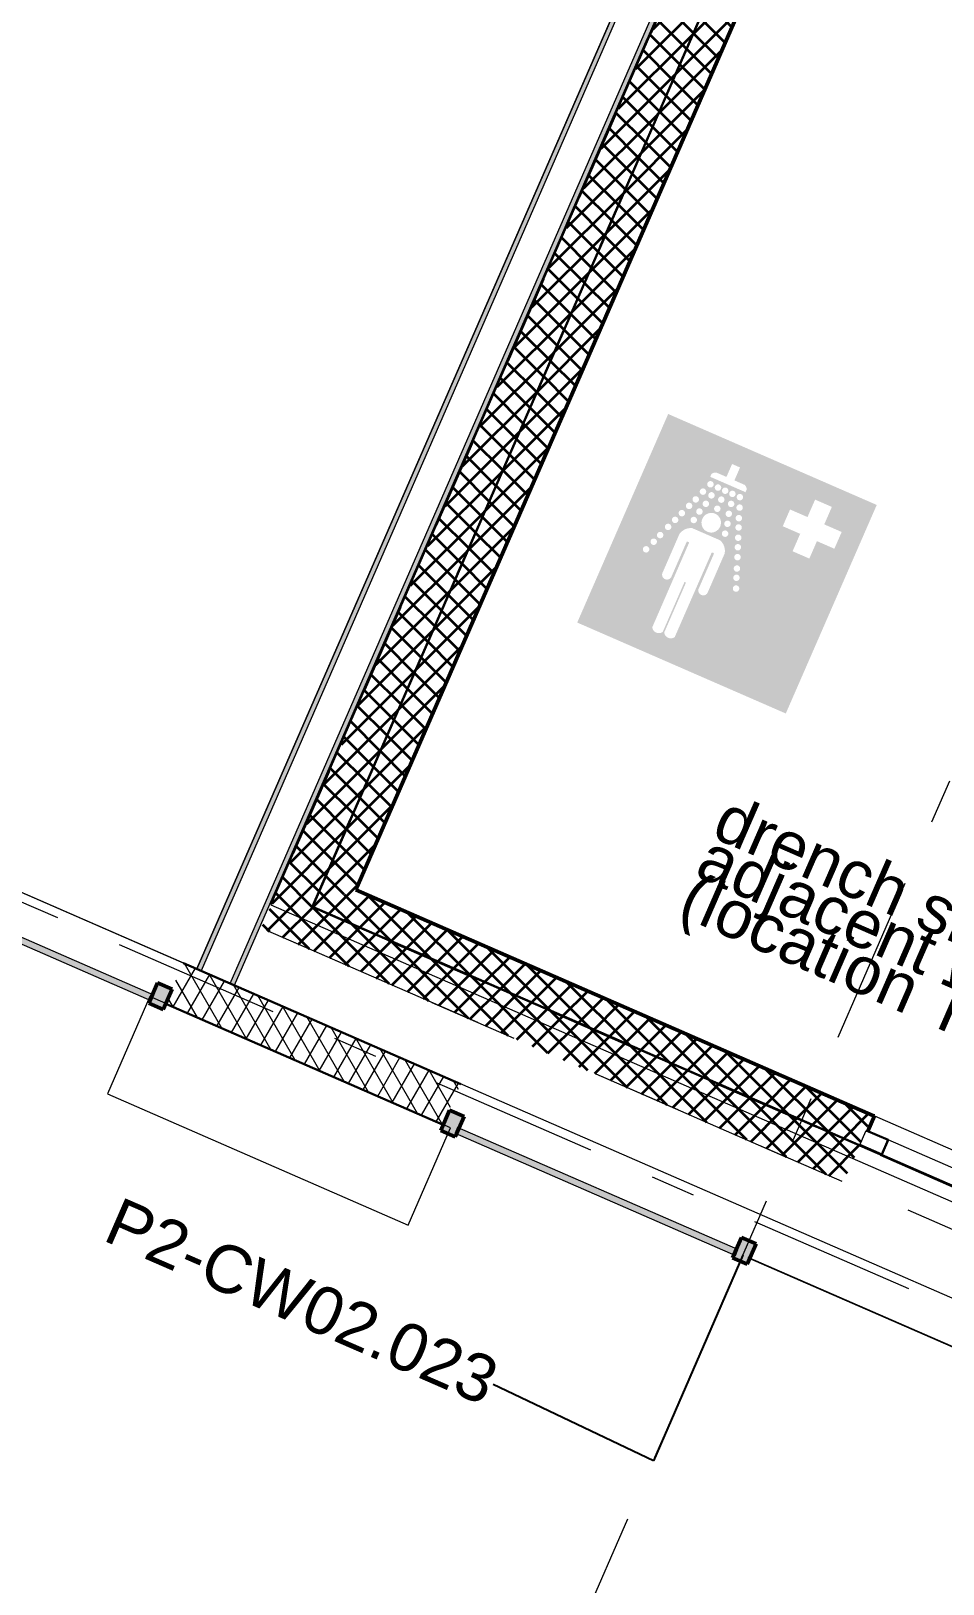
# Model space of a CAD drawing. Header units: millimetres. Extents: x -37281 to 954596, y -59787 to 956680.
# Drawn here: x 21491 to 24369, y -11221 to -6321 of the extents above; entities that cross this region are included whole.
import ezdxf
from ezdxf.enums import TextEntityAlignment as Align

# ---------------------------------------------------------------- set-up
doc = ezdxf.new("R2010")
doc.units = ezdxf.units.MM
doc.header["$MEASUREMENT"] = 0
for name, pattern in [('Dashed', [564.444447, 282.222223, -282.222223]), ('Double Dashed', [1093.611073, 529.166651, -211.666656, 141.111112, -211.666656]), ('Long Dashed', [1058.333302, 634.99999, -423.333311])]:
    doc.linetypes.add(name, pattern=pattern)
for name, color, linetype in [('A-05-M_Gross_Int_Plant', 7, 'Continuous'), ('A-15-MG_Structural_Grid', 7, 'Continuous'), ('A-20-M_Floor_Slab', 7, 'Continuous'), ('A-25-M_Curtain_Wall', 7, 'Continuous'), ('A-25-M_Wall_Ext', 7, 'Continuous'), ('A-25-M_Wall_Int', 7, 'Continuous'), ('A-35-M_FFE_Fixed', 7, 'Continuous'), ('New_A-25-M_Wall_Int', 7, 'Continuous'), ('New_A-35-M_FFE-Zone', 7, 'Continuous'), ('New_ArchiCAD Windows', 7, 'Continuous')]:
    doc.layers.add(name, color=color, linetype=linetype)
for name, color, linetype, lineweight, true_color in [('A-05-M_Gross_Int_Plant_Pen_No__74', 7, 'Continuous', 20, 0x606060), ('A-15-MG_Structural_Grid_Pen_No__163', 7, 'Continuous', 0, 0x750077), ('A-25-M_Curtain_Wall_Pen_No__144', 7, 'Continuous', 0, 0xc8c8c8), ('A-25-M_Curtain_Wall_Pen_No__165', 7, 'Continuous', 0, 0x006060), ('A-25-M_Curtain_Wall_Pen_No__27', 7, 'Continuous', 50, 0x2a2a2a), ('A-25-M_Curtain_Wall_Pen_No__43', 7, 'Continuous', 30, 0x444444), ('A-25-M_Curtain_Wall_Pen_No__46', 7, 'Continuous', 35, 0x444444), ('A-25-M_Wall_Ext_Pen_No__63', 7, 'Continuous', 20, 0x606060), ('A-25-M_Wall_Int_Pen_No__107', 7, 'Continuous', 15, 0xa6a6a6), ('New_A-25-M_Wall_Int_Pen_No__107', 7, 'Continuous', 15, 0xa6a6a6), ('New_A-25-M_Wall_Int_Pen_No__27', 7, 'Continuous', 50, 0x2a2a2a), ('New_A-35-M_FFE-Zone_Pen_No__74', 7, 'Continuous', 20, 0x606060), ('New_ArchiCAD Windows_Pen_No__107', 7, 'Continuous', 15, 0xa6a6a6), ('New_ArchiCAD Windows_Pen_No__23', 7, 'Continuous', 30, 0x2a2a2a)]:
    doc.layers.add(name, color=color, linetype=linetype, lineweight=lineweight, true_color=true_color)
for name, color, linetype, lineweight in [('A-20-M_Floor_Slab_Pen_No__89', 8, 'Continuous', 20), ('A-25-M_Curtain_Wall_Pen_No__1', 7, 'Continuous', 13), ('A-25-M_Curtain_Wall_Pen_No__85', 8, 'Continuous', 20), ('A-25-M_Wall_Int_Pen_No__1', 7, 'Continuous', 13), ('A-35-M_FFE_Fixed_Pen_No__101', 252, 'Continuous', 15), ('ArchiCAD Zone Stamps_Pen_No__9', 7, 'Continuous', 13), ('New_A-20-M_ Acoustic chambers _Pen_No__1', 7, 'Continuous', 13), ('New_A-25-M_Wall_Int_Pen_No__155', 5, 'Continuous', 35), ('New_A-25-M_Wall_Int_Pen_No__174', 1, 'Continuous', 25), ('New_A-25-M_Wall_Int_Pen_No__192', 7, 'Continuous', 13), ('New_A-95-H_Fill_Plan.Fill#1_Pen_No__1', 7, 'Continuous', 13), ('New_A-95-H_Fill_Plan.Fill#1_Pen_No__155', 5, 'Continuous', 35), ('New_A-95-P_Text_1_50_GA#1_Pen_No__1', 7, 'Continuous', 13), ('New_ArchiCAD Windows_Pen_No__3', 7, 'Continuous', 18), ('New_ArchiCAD Zone Stamps_Pen_No__9', 7, 'Continuous', 13)]:
    doc.layers.add(name, color=color, linetype=linetype, lineweight=lineweight)
doc.styles.add('GENERATED_STYLE_2', font='')
doc.styles.add('GENERATED_STYLE_3', font='')
doc.styles.add('GENERATED_STYLE_4', font='')
doc.styles.get('GENERATED_STYLE_2').set_extended_font_data('Arial', bold=True)
doc.styles.get('GENERATED_STYLE_3').set_extended_font_data('Arial')
doc.styles.get('GENERATED_STYLE_4').set_extended_font_data('Swis721 BT')
doc.dimstyles.new('GENERATED_STYLE__2', dxfattribs={"dimtxt": 0.18, "dimasz": 273.6, "dimexe": 0.18, "dimexo": 0.0625, "dimgap": 0.09, "dimtad": 0, "dimtih": 1, "dimtoh": 1, "dimdec": 4, "dimzin": 0, "dimdsep": 46, "dimcen": 0.09, "dimadec": 0, "dimazin": 0, "dimtfac": 1, "dimtdec": 4, "dimtmove": 0, "dimatfit": 3, "dimldrblk": 'ARROWHEAD_5', "dimfxl": 1, "dimtolj": 1, "dimtzin": 0, "dimarcsym": 0})
pattern_1 = [(45, (0, 0), (-35.35534, 35.35534), []), (135, (0, 0), (35.35534, 35.35534), [])]

# ---------------------------------------------------------------- blocks, each defined once
blk = doc.blocks.new('Electrical Labs Heavy Current_High Voltage_INB 2204_23_3', base_point=(29669.6, -7990.4))
at = {"layer": 'New_A-35-M_FFE-Zone_Pen_No__74', "linetype": 'Continuous'}
for p, q in [((25651.3, -1273.2), (22248.3, -9077.5)), ((22248.3, -9077.5), (33808.5, -14118.3))]:
    blk.add_line(p, q, dxfattribs=at)
at = {"layer": 'New_ArchiCAD Zone Stamps_Pen_No__9'}
for tag, height, style, p in [('ROOM_NAME', 250, 'GENERATED_STYLE_2', (26909.5, -5590.4)), ('zoneNameLine2', 250, 'GENERATED_STYLE_2', (26721.1, -6022.5)), ('ROOM_NUMBER', 200, 'GENERATED_STYLE_3', (26532.6, -6443.2)), ('measuredAreaCode', 200, 'GENERATED_STYLE_3', (26375.6, -6803.4)), ('ROOM_HOLES_PRM', 200, 'GENERATED_STYLE_3', (26683, -6937.4)), ('DUMMY_649', 200, 'GENERATED_STYLE_3', (27312.2, -7211.7)), ('DUMMY_650', 133.3, 'GENERATED_STYLE_3', (27591.5, -7318.3))]:
    blk.add_attdef(tag, text='', height=height, rotation=336.4404, dxfattribs=dict(at, style=style)).set_placement(p, align=Align.TOP_LEFT)
blk = doc.blocks.new('Male WC_INB 2254_26_3', base_point=(18857.2, -6272.5))
at = {"layer": 'A-05-M_Gross_Int_Plant_Pen_No__74', "linetype": 'Continuous'}
for p, q in [((22014.4, -9279.7), (23707.6, -5396.7)), ((16267.6, -6773.5), (22014.4, -9279.7))]:
    blk.add_line(p, q, dxfattribs=at)
at = {"layer": 'ArchiCAD Zone Stamps_Pen_No__9'}
for tag, height, style, p in [('ROOM_NAME', 250, 'GENERATED_STYLE_2', (18609.1, -4967.9)), ('zoneNameLine2', 250, 'GENERATED_STYLE_2', (18420.6, -5400)), ('ROOM_NUMBER', 200, 'GENERATED_STYLE_3', (18232.2, -5820.7)), ('measuredAreaCode', 200, 'GENERATED_STYLE_3', (18075.2, -6180.8)), ('DUMMY_649', 200, 'GENERATED_STYLE_3', (18382.6, -6314.8)), ('DUMMY_650', 200, 'GENERATED_STYLE_3', (18871.9, -6528.2)), ('DUMMY_651', 133.3, 'GENERATED_STYLE_3', (19151.2, -6634.8))]:
    blk.add_attdef(tag, text='', height=height, rotation=336.4404, dxfattribs=dict(at, style=style)).set_placement(p, align=Align.TOP_LEFT)
blk = doc.blocks.new('Slab_3_3', base_point=(4098.2, -1742.5))
at = {"layer": 'A-20-M_Floor_Slab_Pen_No__89', "linetype": 'Continuous', "flags": 128}
blk.add_lwpolyline([(4098.2, -1742.5), (7679.1, 6433.3), (7408.6, 6181.5), (7863.9, 6610.1), (7781, 6699.2), (15385.5, 13775.7), (15455.9, 13700.1), (17774.7, 15857.9), (18446.1, 15136.4), (19353.7, 17217.8), (53673.3, 2252.6), (46447.7, -14317.9), (43562.2, -13059.7), (41504.6, -17778.4), (12656.3, -5199.1), (14458.9, -1065.4), (11927.1, 38.6), (10023.8, -4326.4)], close=True, dxfattribs=at)
blk = doc.blocks.new('Slab_6_3', base_point=(25606.7, -1679.2))
at = {"layer": 'A-20-M_Floor_Slab_Pen_No__89', "linetype": 'Continuous', "flags": 128}
blk.add_lwpolyline([(25606.7, -1679.2), (31104.3, -4076.5), (35685.2, -6074), (36941, -6621.6), (33713.1, -14024.3), (22378.8, -9082)], close=True, dxfattribs=at)
blk = doc.blocks.new('Slab_7_3', base_point=(25608.3, -1683.2))
at = {"layer": 'A-20-M_Floor_Slab_Pen_No__89', "linetype": 'Continuous', "flags": 128}
blk.add_lwpolyline([(25608.3, -1683.2), (31103.1, -4079.2), (35684, -6076.7), (36939.8, -6624.3), (33711.9, -14027.1), (22380.3, -9086)], close=True, dxfattribs=at)
blk = doc.blocks.new('Curtain Wall_4_3')
at = {"layer": 'A-25-M_Curtain_Wall', "linetype": 'Continuous', "lineweight": 0, "true_color": 0x000000}
h = blk.add_hatch(dxfattribs=at)
h.set_pattern_fill('Batt_Insulation_0003', color=178, style=0, pattern_type=2)
h.set_pattern_definition([(60, (0, 0), (-43.30127, 25), []), (120, (0, 0), (43.30127, 25), [])])
h.paths.add_polyline_path([(21916.3, -9389.9), (22791.7, -9771.6), (22847.6, -9643.3), (21972.2, -9261.5)])
at = {"layer": 'A-25-M_Curtain_Wall_Pen_No__144', "linetype": 'Continuous'}
for points in [[(21908.5, -9407.8), (21936.5, -9343.6), (21890.6, -9323.6), (21862.6, -9387.8)], [(22829.7, -9809.5), (22857.7, -9745.3), (22811.9, -9725.3), (22783.9, -9789.5)], [(23750.9, -10211.2), (23778.9, -10147), (23733.1, -10127), (23705.1, -10191.2)]]:
    blk.add_hatch(color=256, dxfattribs=at).paths.add_polyline_path(points)
at = {"layer": 'A-25-M_Curtain_Wall_Pen_No__165', "linetype": 'Continuous', "lineweight": 0, "true_color": 0x001818}
for points in [[(21879.2, -9362.3), (20994.7, -8976.6), (20986.7, -8994.9), (21871.2, -9380.6)], [(23721.7, -10165.7), (22837.1, -9780), (22829.1, -9798.3), (23713.7, -10184)], [(23754.1, -10191.3), (24638.7, -10577), (24639.1, -10576.1), (23754.5, -10190.4)]]:
    blk.add_hatch(color=168, dxfattribs=at).paths.add_polyline_path(points)
at = {"layer": 'A-25-M_Curtain_Wall_Pen_No__1', "linetype": 'Continuous'}
for p, q in [((20986.7, -8994.9), (21871.2, -9380.6)), ((21879.2, -9362.3), (20994.7, -8976.6)), ((21871.2, -9380.6), (21879.2, -9362.3)), ((22837.1, -9780), (22829.1, -9798.3)), ((22829.1, -9798.3), (23713.7, -10184)), ((23721.7, -10165.7), (22837.1, -9780)), ((23713.7, -10184), (23721.7, -10165.7)), ((23754.5, -10190.4), (23754.1, -10191.3)), ((23754.1, -10191.3), (24638.7, -10577)), ((24639.1, -10576.1), (23754.5, -10190.4))]:
    blk.add_line(p, q, dxfattribs=at)
at = {"layer": 'A-25-M_Curtain_Wall_Pen_No__27', "linetype": 'Continuous'}
for p, q in [((21890.6, -9323.6), (21862.6, -9387.8)), ((21936.5, -9343.6), (21890.6, -9323.6)), ((21908.5, -9407.8), (21936.5, -9343.6)), ((21862.6, -9387.8), (21908.5, -9407.8)), ((22811.9, -9725.3), (22783.9, -9789.5)), ((22857.7, -9745.3), (22811.9, -9725.3)), ((22829.7, -9809.5), (22857.7, -9745.3)), ((22783.9, -9789.5), (22829.7, -9809.5)), ((23733.1, -10127), (23705.1, -10191.2)), ((23778.9, -10147), (23733.1, -10127)), ((23705.1, -10191.2), (23750.9, -10211.2)), ((23750.9, -10211.2), (23778.9, -10147))]:
    blk.add_line(p, q, dxfattribs=at)
at = {"layer": 'A-25-M_Curtain_Wall_Pen_No__43', "linetype": 'Continuous'}
for p, q in [((21972.2, -9261.5), (22847.6, -9643.3)), ((22791.7, -9771.6), (21916.3, -9389.9))]:
    blk.add_line(p, q, dxfattribs=at)
blk = doc.blocks.new('Wall_32_3', base_point=(22014.4, -9279.7))
at = {"layer": 'A-25-M_Wall_Int_Pen_No__107', "linetype": 'Continuous'}
for points in [[(22133.5, -9331.6), (25700, -1152.6), (25680.2, -1160.4), (22119.8, -9325.6)], [(25528.9, -1219.8), (22014.4, -9279.7), (22028.1, -9285.7), (25548.6, -1212.1)]]:
    blk.add_hatch(color=256, dxfattribs=at).paths.add_polyline_path(points)
at = {"layer": 'A-25-M_Wall_Int_Pen_No__1', "linetype": 'Continuous'}
for p, q in [((22119.8, -9325.6), (25680.2, -1160.4)), ((25548.6, -1212.1), (22028.1, -9285.7))]:
    blk.add_line(p, q, dxfattribs=at)
at = {"layer": 'A-25-M_Wall_Int_Pen_No__1', "linetype": 'Continuous', "flags": 128}
for points in [[(22133.5, -9331.6), (25648, -1271.8)], [(23707.6, -5396.7), (22014.4, -9279.7)], [(22014.4, -9279.7), (22133.5, -9331.6)]]:
    blk.add_lwpolyline(points, dxfattribs=at)
blk = doc.blocks.new('Window 19[6]_3')
at = {"layer": 'New_ArchiCAD Windows_Pen_No__107', "linetype": 'Continuous'}
for p, q in [((24106.7, -9835.5), (24126.7, -9789.7)), ((24656.7, -10075.3), (24676.7, -10029.5))]:
    blk.add_line(p, q, dxfattribs=at)
at = {"layer": 'New_ArchiCAD Windows_Pen_No__23', "linetype": 'Continuous'}
for p, q in [((24195.5, -9819.7), (24126.7, -9789.7)), ((24106.7, -9835.5), (24175.5, -9865.5)), ((24175.5, -9865.5), (24195.5, -9819.7)), ((24608, -9999.5), (24588, -10045.4)), ((24676.7, -10029.5), (24608, -9999.5)), ((24588, -10045.4), (24656.7, -10075.3))]:
    blk.add_line(p, q, dxfattribs=at)
at = {"layer": 'New_ArchiCAD Windows_Pen_No__3', "linetype": 'Continuous'}
for p, q in [((24152.1, -9744), (24692.9, -9979.8)), ((24105.5, -9838.3), (24655.5, -10078.1)), ((24608, -9999.5), (24195.5, -9819.7)), ((24175.5, -9865.5), (24588, -10045.4))]:
    blk.add_line(p, q, dxfattribs=at)
blk = doc.blocks.new('Wall_121_3', base_point=(22515.8, -9030.5))
at = {"layer": 'New_A-25-M_Wall_Int_Pen_No__155', "linetype": 'Continuous'}
h = blk.add_hatch(dxfattribs=at)
h.set_pattern_fill('Grid_5x5_Diagonal_0003', color=256, style=0, pattern_type=2)
h.set_pattern_definition(pattern_1)
h.paths.add_polyline_path([(22377.6, -9084.8), (24105.5, -9838.3), (24106.7, -9835.5), (24126.7, -9789.7), (24135.5, -9769.5), (24140.3, -9758.5), (24145.5, -9746.6), (24147.5, -9742), (22515.8, -9030.5), (22509.2, -9033.1), (22492.1, -9039.8), (22476.3, -9046), (22381.5, -9083.2)])
h = blk.add_hatch(dxfattribs=at)
h.set_pattern_fill('Grid_5x5_Diagonal_0003', color=256, style=0, pattern_type=2)
h.set_pattern_definition(pattern_1)
h.paths.add_polyline_path([(24147.5, -9742), (24145.5, -9746.6), (24126.7, -9789.7), (24131.3, -9791.7), (24152.1, -9744)])
at = {"layer": 'New_A-25-M_Wall_Int_Pen_No__107', "linetype": 'Continuous'}
for p, q in [((24106.7, -9835.5), (24126.7, -9789.7)), ((24105.5, -9838.3), (24106.7, -9835.5))]:
    blk.add_line(p, q, dxfattribs=at)
at = {"layer": 'New_A-25-M_Wall_Int_Pen_No__192', "linetype": 'Continuous', "flags": 128}
blk.add_lwpolyline([(22377.6, -9084.8), (24105.5, -9838.3)], dxfattribs=at)
at = {"layer": 'New_A-25-M_Wall_Int_Pen_No__27', "linetype": 'Continuous'}
for p in [(24131.3, -9791.7), (24147.5, -9742)]:
    blk.add_line(p, (24152.1, -9744), dxfattribs=at)
at = {"layer": 'New_A-25-M_Wall_Int_Pen_No__27', "linetype": 'Continuous', "flags": 128}
blk.add_lwpolyline([(24147.5, -9742), (22515.8, -9030.5)], dxfattribs=at)
at = {"layer": 'New_ArchiCAD Windows', "color": 251, "linetype": 'Continuous', "lineweight": 20, "true_color": 0x606060}
blk.add_blockref('Window 19[6]_3', (0, 0), dxfattribs=at)
blk = doc.blocks.new('Wall_122_3', base_point=(22515.8, -9030.5))
at = {"layer": 'New_A-25-M_Wall_Int_Pen_No__155', "linetype": 'Continuous'}
h = blk.add_hatch(dxfattribs=at)
h.set_pattern_fill('Grid_5x5_Diagonal_0003', color=256, style=0, pattern_type=2)
h.set_pattern_definition(pattern_1)
h.paths.add_polyline_path([(22377.6, -9084.8), (22381.5, -9083.2), (22476.3, -9046), (22492.1, -9039.8), (22509.2, -9033.1), (22515.8, -9030.5), (25661, -1817.5), (25658.4, -1810.9), (25651.7, -1793.8), (25645.5, -1778), (25608.3, -1683.2), (25606.7, -1679.2)])
at = {"layer": 'New_A-25-M_Wall_Int_Pen_No__192', "linetype": 'Continuous', "flags": 128}
blk.add_lwpolyline([(25606.7, -1679.2), (22377.6, -9084.8)], dxfattribs=at)
at = {"layer": 'New_A-25-M_Wall_Int_Pen_No__27', "linetype": 'Continuous', "flags": 128}
blk.add_lwpolyline([(22515.8, -9030.5), (25661, -1817.5)], dxfattribs=at)
blk = doc.blocks.new('Shutter Rectangular 19_2')
at = {"layer": 'A-25-M_Wall_Ext_Pen_No__63', "linetype": 'Continuous'}
for p, q in [((1035, 335), (0, 335)), ((0, 335), (0, 0)), ((1035, 0), (1035, 335)), ((0, 0), (1035, 0))]:
    blk.add_line(p, q, dxfattribs=at)
blk = doc.blocks.new('Standard grid marker')
at = {"layer": 'A-15-MG_Structural_Grid_Pen_No__163', "linetype": 'Double Dashed'}
blk.add_line((1000, 0), (29726, 0), dxfattribs=at)
at = {"layer": 'A-15-MG_Structural_Grid_Pen_No__163', "style": 'GENERATED_STYLE_4'}
for tag, p in [('AC_MarkerText_1_0', (-500, 41.2)), ('AC_MarkerText_1_1', (31226, 41.2))]:
    blk.add_attdef(tag, text='', height=350, rotation=90, dxfattribs=at).set_placement(p, align=Align.MIDDLE_CENTER)
blk = doc.blocks.new('Standard grid marker_3')
at = {"layer": 'A-15-MG_Structural_Grid_Pen_No__163', "linetype": 'Double Dashed'}
blk.add_line((1000, 0), (74254.8, 0), dxfattribs=at)
at = {"layer": 'A-15-MG_Structural_Grid_Pen_No__163', "style": 'GENERATED_STYLE_4'}
for tag, p in [('AC_MarkerText_1_0', (-500, 43.4)), ('AC_MarkerText_1_1', (75754.8, 43.4))]:
    blk.add_attdef(tag, text='', height=350, rotation=360, dxfattribs=at).set_placement(p, align=Align.MIDDLE_CENTER)
blk = doc.blocks.new('Sign Emergency Shower')
at = {"layer": 'A-35-M_FFE_Fixed_Pen_No__101', "linetype": 'Continuous'}
h = blk.add_hatch(color=256, dxfattribs=at)
h.paths.add_polyline_path([(0, 717.9), (-717.9, 717.9), (-717.9, 0), (0, 0)])
h.paths.add_polyline_path([(-106.9, 288.5), (-108.6, 288.7), (-110.3, 289.1), (-111.9, 289.9), (-113.4, 290.9), (-114.6, 292.1), (-115.7, 293.6), (-116.4, 295.2), (-116.9, 296.9), (-117, 298.7), (-116.9, 300.4), (-116.4, 302.1), (-115.7, 303.7), (-114.6, 305.2), (-113.4, 306.4), (-111.9, 307.5), (-110.3, 308.2), (-108.6, 308.7), (-106.9, 308.8), (-105.1, 308.7), (-103.4, 308.2), (-101.8, 307.5), (-100.3, 306.4), (-99.1, 305.2), (-98.1, 303.7), (-97.3, 302.1), (-96.9, 300.4), (-96.7, 298.7), (-96.9, 296.9), (-97.3, 295.2), (-98.1, 293.6), (-99.1, 292.1), (-100.3, 290.9), (-101.8, 289.9), (-103.4, 289.1), (-105.1, 288.7)], flags=0)
h.paths.add_polyline_path([(-119.2, 320.1), (-121, 320.2), (-122.7, 320.7), (-124.3, 321.4), (-125.8, 322.5), (-127, 323.7), (-128, 325.2), (-128.8, 326.8), (-129.2, 328.5), (-129.4, 330.2), (-129.2, 332), (-128.8, 333.7), (-128, 335.3), (-127, 336.7), (-125.8, 338), (-124.3, 339), (-122.7, 339.8), (-121, 340.2), (-119.2, 340.4), (-117.5, 340.2), (-115.8, 339.8), (-114.2, 339), (-112.7, 338), (-111.5, 336.7), (-110.5, 335.3), (-109.7, 333.7), (-109.3, 332), (-109.1, 330.2), (-109.3, 328.5), (-109.7, 326.8), (-110.5, 325.2), (-111.5, 323.7), (-112.7, 322.5), (-114.2, 321.4), (-115.8, 320.7), (-117.5, 320.2)], flags=0)
h.paths.add_polyline_path([(-129.5, 347.5), (-131.3, 347.7), (-133, 348.1), (-134.6, 348.9), (-136, 349.9), (-137.3, 351.1), (-138.3, 352.6), (-139, 354.2), (-139.5, 355.9), (-139.6, 357.7), (-139.5, 359.4), (-139, 361.1), (-138.3, 362.7), (-137.3, 364.2), (-136, 365.4), (-134.6, 366.5), (-133, 367.2), (-131.3, 367.7), (-129.5, 367.8), (-127.7, 367.7), (-126, 367.2), (-124.4, 366.5), (-123, 365.4), (-121.7, 364.2), (-120.7, 362.7), (-120, 361.1), (-119.5, 359.4), (-119.4, 357.7), (-119.5, 355.9), (-120, 354.2), (-120.7, 352.6), (-121.7, 351.1), (-123, 349.9), (-124.4, 348.9), (-126, 348.1), (-127.7, 347.7)], flags=0)
h.paths.add_polyline_path([(-142.2, 381.1), (-143.9, 381.2), (-145.7, 381.7), (-147.3, 382.4), (-148.7, 383.4), (-150, 384.7), (-151, 386.1), (-151.7, 387.7), (-152.2, 389.4), (-152.3, 391.2), (-152.2, 393), (-151.7, 394.7), (-151, 396.3), (-150, 397.7), (-148.7, 399), (-147.3, 400), (-145.7, 400.7), (-143.9, 401.2), (-142.2, 401.4), (-140.4, 401.2), (-138.7, 400.7), (-137.1, 400), (-135.7, 399), (-134.4, 397.7), (-133.4, 396.3), (-132.7, 394.7), (-132.2, 393), (-132, 391.2), (-132.2, 389.4), (-132.7, 387.7), (-133.4, 386.1), (-134.4, 384.7), (-135.7, 383.4), (-137.1, 382.4), (-138.7, 381.7), (-140.4, 381.2)], flags=0)
h.paths.add_polyline_path([(-153.7, 410.2), (-155.4, 410.3), (-157.1, 410.8), (-158.7, 411.5), (-160.2, 412.6), (-161.4, 413.8), (-162.5, 415.3), (-163.2, 416.9), (-163.7, 418.6), (-163.8, 420.3), (-163.7, 422.1), (-163.2, 423.8), (-162.5, 425.4), (-161.4, 426.8), (-160.2, 428.1), (-158.7, 429.1), (-157.1, 429.9), (-155.4, 430.3), (-153.7, 430.5), (-151.9, 430.3), (-150.2, 429.9), (-148.6, 429.1), (-147.2, 428.1), (-145.9, 426.8), (-144.9, 425.4), (-144.1, 423.8), (-143.7, 422.1), (-143.5, 420.3), (-143.7, 418.6), (-144.1, 416.9), (-144.9, 415.3), (-145.9, 413.8), (-147.2, 412.6), (-148.6, 411.5), (-150.2, 410.8), (-151.9, 410.3)], flags=0)
h.paths.add_polyline_path([(-164.7, 438.2), (-166.5, 438.4), (-168.2, 438.8), (-169.8, 439.6), (-171.2, 440.6), (-172.5, 441.9), (-173.5, 443.3), (-174.2, 444.9), (-174.7, 446.6), (-174.8, 448.4), (-174.7, 450.1), (-174.2, 451.8), (-173.5, 453.5), (-172.5, 454.9), (-171.2, 456.2), (-169.8, 457.2), (-168.2, 457.9), (-166.5, 458.4), (-164.7, 458.5), (-162.9, 458.4), (-161.2, 457.9), (-159.6, 457.2), (-158.2, 456.2), (-156.9, 454.9), (-155.9, 453.5), (-155.2, 451.8), (-154.7, 450.1), (-154.5, 448.4), (-154.7, 446.6), (-155.2, 444.9), (-155.9, 443.3), (-156.9, 441.9), (-158.2, 440.6), (-159.6, 439.6), (-161.2, 438.8), (-162.9, 438.4)], flags=0)
h.paths.add_polyline_path([(-176.4, 468.4), (-178.1, 468.5), (-179.8, 469), (-181.4, 469.7), (-182.9, 470.7), (-184.1, 472), (-185.2, 473.4), (-185.9, 475), (-186.4, 476.7), (-186.5, 478.5), (-186.4, 480.3), (-185.9, 482), (-185.2, 483.6), (-184.1, 485), (-182.9, 486.3), (-181.4, 487.3), (-179.8, 488), (-178.1, 488.5), (-176.4, 488.6), (-174.6, 488.5), (-172.9, 488), (-171.3, 487.3), (-169.9, 486.3), (-168.6, 485), (-167.6, 483.6), (-166.8, 482), (-166.4, 480.3), (-166.2, 478.5), (-166.4, 476.7), (-166.8, 475), (-167.6, 473.4), (-168.6, 472), (-169.9, 470.7), (-171.3, 469.7), (-172.9, 469), (-174.6, 468.5)], flags=0)
h.paths.add_polyline_path([(-187.4, 495.6), (-189.2, 495.7), (-190.9, 496.2), (-192.5, 496.9), (-193.9, 497.9), (-195.2, 499.2), (-196.2, 500.6), (-197, 502.2), (-197.4, 503.9), (-197.6, 505.7), (-197.4, 507.5), (-197, 509.2), (-196.2, 510.8), (-195.2, 512.2), (-193.9, 513.5), (-192.5, 514.5), (-190.9, 515.2), (-189.2, 515.7), (-187.4, 515.8), (-185.7, 515.7), (-184, 515.2), (-182.4, 514.5), (-180.9, 513.5), (-179.7, 512.2), (-178.6, 510.8), (-177.9, 509.2), (-177.4, 507.5), (-177.3, 505.7), (-177.4, 503.9), (-177.9, 502.2), (-178.6, 500.6), (-179.7, 499.2), (-180.9, 497.9), (-182.4, 496.9), (-184, 496.2), (-185.7, 495.7)], flags=0)
h.paths.add_polyline_path([(-214.6, 249.3), (-214.7, 371.3), (-215.3, 371.9), (-216, 372.5), (-216.8, 372.9), (-217.7, 373.2), (-218.5, 373.4), (-219.5, 373.3), (-220.3, 373.2), (-221.2, 372.9), (-222, 372.4), (-222.7, 371.8), (-223, 81), (-225, 78), (-227.6, 75.4), (-230.6, 73.3), (-233.9, 71.8), (-237.4, 70.9), (-241, 70.5), (-244.7, 70.9), (-248.2, 71.8), (-251.5, 73.3), (-254.5, 75.4), (-257, 78), (-259.1, 81), (-259.1, 252.7), (-261.6, 252.7), (-264.1, 252.7), (-264.1, 81), (-266.2, 78), (-268.8, 75.4), (-271.8, 73.3), (-275.1, 71.8), (-278.6, 70.9), (-282.2, 70.5), (-285.8, 70.9), (-289.4, 71.8), (-292.7, 73.3), (-295.6, 75.4), (-298.2, 78), (-300.3, 81), (-300.6, 371.8), (-301.3, 372.4), (-302.1, 372.9), (-302.9, 373.2), (-303.8, 373.3), (-304.7, 373.4), (-305.6, 373.2), (-306.5, 372.9), (-307.3, 372.5), (-308, 371.9), (-308.6, 371.3), (-308.6, 249.3), (-309.3, 246.7), (-310.5, 244.2), (-312, 241.9), (-314, 240), (-316.2, 238.4), (-318.7, 237.3), (-321.3, 236.6), (-324, 236.3), (-326.7, 236.6), (-329.4, 237.3), (-331.8, 238.4), (-334.1, 240), (-336, 241.9), (-337.6, 244.2), (-338.7, 246.7), (-339.4, 249.3), (-339.3, 385.7), (-337, 393), (-333.5, 399.8), (-328.8, 405.9), (-323.2, 411.1), (-316.7, 415.2), (-309.6, 418.1), (-261.6, 418.1), (-213.6, 418.1), (-206.5, 415.2), (-200.1, 411.1), (-194.4, 405.9), (-189.8, 399.8), (-186.2, 393), (-183.9, 385.7), (-183.9, 249.3), (-184.6, 246.7), (-185.7, 244.2), (-187.3, 241.9), (-189.2, 240), (-191.4, 238.4), (-193.9, 237.3), (-196.5, 236.6), (-199.2, 236.3), (-202, 236.6), (-204.6, 237.3), (-207.1, 238.4), (-209.3, 240), (-211.2, 241.9), (-212.8, 244.2), (-213.9, 246.7)], flags=0)
h.paths.add_polyline_path([(-198.6, 527.1), (-200.4, 527.2), (-202.1, 527.7), (-203.7, 528.4), (-205.1, 529.5), (-206.4, 530.7), (-207.4, 532.2), (-208.1, 533.8), (-208.6, 535.5), (-208.7, 537.2), (-208.6, 539), (-208.1, 540.7), (-207.4, 542.3), (-206.4, 543.7), (-205.1, 545), (-203.7, 546), (-202.1, 546.8), (-200.4, 547.2), (-198.6, 547.4), (-196.8, 547.2), (-195.1, 546.8), (-193.5, 546), (-192.1, 545), (-190.8, 543.7), (-189.8, 542.3), (-189.1, 540.7), (-188.6, 539), (-188.5, 537.2), (-188.6, 535.5), (-189.1, 533.8), (-189.8, 532.2), (-190.8, 530.7), (-192.1, 529.5), (-193.5, 528.4), (-195.1, 527.7), (-196.8, 527.2)], flags=0)
h.paths.add_polyline_path([(-207.6, 433.4), (-209.4, 433.6), (-211.1, 434.1), (-212.7, 434.8), (-214.2, 435.8), (-215.4, 437.1), (-216.4, 438.5), (-217.2, 440.1), (-217.6, 441.8), (-217.8, 443.6), (-217.6, 445.4), (-217.2, 447.1), (-216.4, 448.7), (-215.4, 450.1), (-214.2, 451.4), (-212.7, 452.4), (-211.1, 453.1), (-209.4, 453.6), (-207.6, 453.7), (-205.9, 453.6), (-204.2, 453.1), (-202.6, 452.4), (-201.1, 451.4), (-199.9, 450.1), (-198.9, 448.7), (-198.1, 447.1), (-197.7, 445.4), (-197.5, 443.6), (-197.7, 441.8), (-198.1, 440.1), (-198.9, 438.5), (-199.9, 437.1), (-201.1, 435.8), (-202.6, 434.8), (-204.2, 434.1), (-205.9, 433.6)], flags=0)
h.paths.add_polyline_path([(-211, 557.8), (-212.7, 557.9), (-214.4, 558.4), (-216, 559.1), (-217.5, 560.2), (-218.7, 561.4), (-219.7, 562.9), (-220.5, 564.5), (-221, 566.2), (-221.1, 567.9), (-221, 569.7), (-220.5, 571.4), (-219.7, 573), (-218.7, 574.4), (-217.5, 575.7), (-216, 576.7), (-214.4, 577.5), (-212.7, 577.9), (-211, 578.1), (-209.2, 577.9), (-207.5, 577.5), (-205.9, 576.7), (-204.4, 575.7), (-203.2, 574.4), (-202.2, 573), (-201.4, 571.4), (-201, 569.7), (-200.8, 567.9), (-201, 566.2), (-201.4, 564.5), (-202.2, 562.9), (-203.2, 561.4), (-204.4, 560.2), (-205.9, 559.1), (-207.5, 558.4), (-209.2, 557.9)], flags=0)
h.paths.add_polyline_path([(-322.3, 589.3), (-322.3, 599.2), (-320.1, 602.6), (-317.3, 605.5), (-313.9, 607.8), (-310.2, 609.4), (-275.3, 609.4), (-275.3, 653.9), (-261.6, 653.9), (-247.9, 653.9), (-247.9, 609.4), (-213, 609.4), (-209.3, 607.8), (-206, 605.5), (-203.2, 602.6), (-200.9, 599.2), (-200.9, 589.3)], flags=0)
h.paths.add_polyline_path([(-213.4, 465), (-215.1, 465.1), (-216.8, 465.6), (-218.4, 466.3), (-219.9, 467.4), (-221.1, 468.6), (-222.1, 470.1), (-222.9, 471.7), (-223.4, 473.4), (-223.5, 475.1), (-223.4, 476.9), (-222.9, 478.6), (-222.1, 480.2), (-221.1, 481.6), (-219.9, 482.9), (-218.4, 483.9), (-216.8, 484.7), (-215.1, 485.1), (-213.4, 485.3), (-211.6, 485.1), (-209.9, 484.7), (-208.3, 483.9), (-206.8, 482.9), (-205.6, 481.6), (-204.6, 480.2), (-203.8, 478.6), (-203.4, 476.9), (-203.2, 475.1), (-203.4, 473.4), (-203.8, 471.7), (-204.6, 470.1), (-205.6, 468.6), (-206.8, 467.4), (-208.3, 466.3), (-209.9, 465.6), (-211.6, 465.1)], flags=0)
h.paths.add_polyline_path([(-222.1, 495.6), (-223.9, 495.7), (-225.6, 496.2), (-227.2, 496.9), (-228.7, 497.9), (-229.9, 499.2), (-230.9, 500.6), (-231.7, 502.2), (-232.1, 503.9), (-232.3, 505.7), (-232.1, 507.5), (-231.7, 509.2), (-230.9, 510.8), (-229.9, 512.2), (-228.7, 513.5), (-227.2, 514.5), (-225.6, 515.2), (-223.9, 515.7), (-222.1, 515.8), (-220.4, 515.7), (-218.7, 515.2), (-217.1, 514.5), (-215.6, 513.5), (-214.4, 512.2), (-213.3, 510.8), (-212.6, 509.2), (-212.1, 507.5), (-212, 505.7), (-212.1, 503.9), (-212.6, 502.2), (-213.3, 500.6), (-214.4, 499.2), (-215.6, 497.9), (-217.1, 496.9), (-218.7, 496.2), (-220.4, 495.7)], flags=0)
h.paths.add_polyline_path([(-227.8, 527.1), (-229.6, 527.2), (-231.3, 527.7), (-232.9, 528.4), (-234.4, 529.5), (-235.6, 530.7), (-236.6, 532.2), (-237.4, 533.8), (-237.8, 535.5), (-238, 537.2), (-237.8, 539), (-237.4, 540.7), (-236.6, 542.3), (-235.6, 543.7), (-234.4, 545), (-232.9, 546), (-231.3, 546.8), (-229.6, 547.2), (-227.8, 547.4), (-226.1, 547.2), (-224.4, 546.8), (-222.8, 546), (-221.3, 545), (-220.1, 543.7), (-219.1, 542.3), (-218.3, 540.7), (-217.9, 539), (-217.7, 537.2), (-217.9, 535.5), (-218.3, 533.8), (-219.1, 532.2), (-220.1, 530.7), (-221.3, 529.5), (-222.8, 528.4), (-224.4, 527.7), (-226.1, 527.2)], flags=0)
h.paths.add_polyline_path([(-236.9, 557.8), (-238.7, 557.9), (-240.4, 558.4), (-242, 559.1), (-243.4, 560.2), (-244.7, 561.4), (-245.7, 562.9), (-246.4, 564.5), (-246.9, 566.2), (-247, 567.9), (-246.9, 569.7), (-246.4, 571.4), (-245.7, 573), (-244.7, 574.4), (-243.4, 575.7), (-242, 576.7), (-240.4, 577.5), (-238.7, 577.9), (-236.9, 578.1), (-235.1, 577.9), (-233.4, 577.5), (-231.8, 576.7), (-230.4, 575.7), (-229.1, 574.4), (-228.1, 573), (-227.4, 571.4), (-226.9, 569.7), (-226.8, 567.9), (-226.9, 566.2), (-227.4, 564.5), (-228.1, 562.9), (-229.1, 561.4), (-230.4, 560.2), (-231.8, 559.1), (-233.4, 558.4), (-235.1, 557.9)], flags=0)
h.paths.add_polyline_path([(-231, 457.5), (-231.4, 452.1), (-232.8, 447), (-235, 442.1), (-238.1, 437.7), (-241.9, 433.9), (-246.3, 430.8), (-251.1, 428.5), (-256.3, 427.1), (-261.6, 426.7), (-267, 427.1), (-272.1, 428.5), (-277, 430.8), (-281.4, 433.9), (-285.2, 437.7), (-288.2, 442.1), (-290.5, 447), (-291.8, 452.1), (-292.3, 457.5), (-291.9, 462.9), (-290.6, 468.1), (-288.4, 473.1), (-285.3, 477.5), (-281.5, 481.4), (-277.1, 484.5), (-272.2, 486.9), (-267, 488.3), (-261.6, 488.8), (-256.2, 488.3), (-251, 486.9), (-246.1, 484.5), (-241.7, 481.4), (-237.9, 477.5), (-234.9, 473.1), (-232.7, 468.1), (-231.3, 462.9)], flags=0)
h.paths.add_polyline_path([(-261.6, 495.6), (-263.4, 495.7), (-265.1, 496.2), (-266.7, 496.9), (-268.1, 497.9), (-269.4, 499.2), (-270.4, 500.6), (-271.2, 502.2), (-271.6, 503.9), (-271.8, 505.7), (-271.6, 507.5), (-271.2, 509.2), (-270.4, 510.8), (-269.4, 512.2), (-268.1, 513.5), (-266.7, 514.5), (-265.1, 515.2), (-263.4, 515.7), (-261.6, 515.8), (-259.9, 515.7), (-258.2, 515.2), (-256.6, 514.5), (-255.1, 513.5), (-253.9, 512.2), (-252.8, 510.8), (-252.1, 509.2), (-251.6, 507.5), (-251.5, 505.7), (-251.6, 503.9), (-252.1, 502.2), (-252.8, 500.6), (-253.9, 499.2), (-255.1, 497.9), (-256.6, 496.9), (-258.2, 496.2), (-259.9, 495.7)], flags=0)
h.paths.add_polyline_path([(-261.6, 557.8), (-263.4, 557.9), (-265.1, 558.4), (-266.7, 559.1), (-268.1, 560.2), (-269.4, 561.4), (-270.4, 562.9), (-271.2, 564.5), (-271.6, 566.2), (-271.8, 567.9), (-271.6, 569.7), (-271.2, 571.4), (-270.4, 573), (-269.4, 574.4), (-268.1, 575.7), (-266.7, 576.7), (-265.1, 577.5), (-263.4, 577.9), (-261.6, 578.1), (-259.9, 577.9), (-258.2, 577.5), (-256.6, 576.7), (-255.1, 575.7), (-253.9, 574.4), (-252.8, 573), (-252.1, 571.4), (-251.6, 569.7), (-251.5, 567.9), (-251.6, 566.2), (-252.1, 564.5), (-252.8, 562.9), (-253.9, 561.4), (-255.1, 560.2), (-256.6, 559.1), (-258.2, 558.4), (-259.9, 557.9)], flags=0)
h.paths.add_polyline_path([(-261.6, 527.1), (-263.4, 527.2), (-265.1, 527.7), (-266.7, 528.4), (-268.1, 529.5), (-269.4, 530.7), (-270.4, 532.2), (-271.2, 533.8), (-271.6, 535.5), (-271.8, 537.2), (-271.6, 539), (-271.2, 540.7), (-270.4, 542.3), (-269.4, 543.7), (-268.1, 545), (-266.7, 546), (-265.1, 546.8), (-263.4, 547.2), (-261.6, 547.4), (-259.9, 547.2), (-258.2, 546.8), (-256.6, 546), (-255.1, 545), (-253.9, 543.7), (-252.8, 542.3), (-252.1, 540.7), (-251.6, 539), (-251.5, 537.2), (-251.6, 535.5), (-252.1, 533.8), (-252.8, 532.2), (-253.9, 530.7), (-255.1, 529.5), (-256.6, 528.4), (-258.2, 527.7), (-259.9, 527.2)], flags=0)
h.paths.add_polyline_path([(-286.4, 557.8), (-288.1, 557.9), (-289.8, 558.4), (-291.4, 559.1), (-292.9, 560.2), (-294.1, 561.4), (-295.1, 562.9), (-295.9, 564.5), (-296.4, 566.2), (-296.5, 567.9), (-296.4, 569.7), (-295.9, 571.4), (-295.1, 573), (-294.1, 574.4), (-292.9, 575.7), (-291.4, 576.7), (-289.8, 577.5), (-288.1, 577.9), (-286.4, 578.1), (-284.6, 577.9), (-282.9, 577.5), (-281.3, 576.7), (-279.8, 575.7), (-278.6, 574.4), (-277.6, 573), (-276.8, 571.4), (-276.4, 569.7), (-276.2, 567.9), (-276.4, 566.2), (-276.8, 564.5), (-277.6, 562.9), (-278.6, 561.4), (-279.8, 560.2), (-281.3, 559.1), (-282.9, 558.4), (-284.6, 557.9)], flags=0)
h.paths.add_polyline_path([(-295.4, 527.1), (-297.2, 527.2), (-298.9, 527.7), (-300.5, 528.4), (-301.9, 529.5), (-303.2, 530.7), (-304.2, 532.2), (-304.9, 533.8), (-305.4, 535.5), (-305.6, 537.2), (-305.4, 539), (-304.9, 540.7), (-304.2, 542.3), (-303.2, 543.7), (-301.9, 545), (-300.5, 546), (-298.9, 546.8), (-297.2, 547.2), (-295.4, 547.4), (-293.6, 547.2), (-291.9, 546.8), (-290.3, 546), (-288.9, 545), (-287.6, 543.7), (-286.6, 542.3), (-285.9, 540.7), (-285.4, 539), (-285.3, 537.2), (-285.4, 535.5), (-285.9, 533.8), (-286.6, 532.2), (-287.6, 530.7), (-288.9, 529.5), (-290.3, 528.4), (-291.9, 527.7), (-293.6, 527.2)], flags=0)
h.paths.add_polyline_path([(-301.1, 495.6), (-302.9, 495.7), (-304.6, 496.2), (-306.2, 496.9), (-307.6, 497.9), (-308.9, 499.2), (-309.9, 500.6), (-310.7, 502.2), (-311.1, 503.9), (-311.3, 505.7), (-311.1, 507.5), (-310.7, 509.2), (-309.9, 510.8), (-308.9, 512.2), (-307.6, 513.5), (-306.2, 514.5), (-304.6, 515.2), (-302.9, 515.7), (-301.1, 515.8), (-299.4, 515.7), (-297.7, 515.2), (-296.1, 514.5), (-294.6, 513.5), (-293.4, 512.2), (-292.3, 510.8), (-291.6, 509.2), (-291.1, 507.5), (-291, 505.7), (-291.1, 503.9), (-291.6, 502.2), (-292.3, 500.6), (-293.4, 499.2), (-294.6, 497.9), (-296.1, 496.9), (-297.7, 496.2), (-299.4, 495.7)], flags=0)
h.paths.add_polyline_path([(-309.9, 465), (-311.7, 465.1), (-313.4, 465.6), (-315, 466.3), (-316.4, 467.4), (-317.7, 468.6), (-318.7, 470.1), (-319.4, 471.7), (-319.9, 473.4), (-320, 475.1), (-319.9, 476.9), (-319.4, 478.6), (-318.7, 480.2), (-317.7, 481.6), (-316.4, 482.9), (-315, 483.9), (-313.4, 484.7), (-311.7, 485.1), (-309.9, 485.3), (-308.1, 485.1), (-306.4, 484.7), (-304.8, 483.9), (-303.4, 482.9), (-302.1, 481.6), (-301.1, 480.2), (-300.4, 478.6), (-299.9, 476.9), (-299.8, 475.1), (-299.9, 473.4), (-300.4, 471.7), (-301.1, 470.1), (-302.1, 468.6), (-303.4, 467.4), (-304.8, 466.3), (-306.4, 465.6), (-308.1, 465.1)], flags=0)
h.paths.add_polyline_path([(-312.3, 557.8), (-314.1, 557.9), (-315.8, 558.4), (-317.4, 559.1), (-318.8, 560.2), (-320.1, 561.4), (-321.1, 562.9), (-321.8, 564.5), (-322.3, 566.2), (-322.4, 567.9), (-322.3, 569.7), (-321.8, 571.4), (-321.1, 573), (-320.1, 574.4), (-318.8, 575.7), (-317.4, 576.7), (-315.8, 577.5), (-314.1, 577.9), (-312.3, 578.1), (-310.5, 577.9), (-308.8, 577.5), (-307.2, 576.7), (-305.8, 575.7), (-304.5, 574.4), (-303.5, 573), (-302.8, 571.4), (-302.3, 569.7), (-302.1, 567.9), (-302.3, 566.2), (-302.8, 564.5), (-303.5, 562.9), (-304.5, 561.4), (-305.8, 560.2), (-307.2, 559.1), (-308.8, 558.4), (-310.5, 557.9)], flags=0)
h.paths.add_polyline_path([(-315.6, 433.4), (-317.4, 433.6), (-319.1, 434.1), (-320.7, 434.8), (-322.1, 435.8), (-323.4, 437.1), (-324.4, 438.5), (-325.1, 440.1), (-325.6, 441.8), (-325.8, 443.6), (-325.6, 445.4), (-325.1, 447.1), (-324.4, 448.7), (-323.4, 450.1), (-322.1, 451.4), (-320.7, 452.4), (-319.1, 453.1), (-317.4, 453.6), (-315.6, 453.7), (-313.8, 453.6), (-312.1, 453.1), (-310.5, 452.4), (-309.1, 451.4), (-307.8, 450.1), (-306.8, 448.7), (-306.1, 447.1), (-305.6, 445.4), (-305.5, 443.6), (-305.6, 441.8), (-306.1, 440.1), (-306.8, 438.5), (-307.8, 437.1), (-309.1, 435.8), (-310.5, 434.8), (-312.1, 434.1), (-313.8, 433.6)], flags=0)
h.paths.add_polyline_path([(-324.7, 527.1), (-326.4, 527.2), (-328.1, 527.7), (-329.7, 528.4), (-331.2, 529.5), (-332.4, 530.7), (-333.4, 532.2), (-334.2, 533.8), (-334.7, 535.5), (-334.8, 537.2), (-334.7, 539), (-334.2, 540.7), (-333.4, 542.3), (-332.4, 543.7), (-331.2, 545), (-329.7, 546), (-328.1, 546.8), (-326.4, 547.2), (-324.7, 547.4), (-322.9, 547.2), (-321.2, 546.8), (-319.6, 546), (-318.1, 545), (-316.9, 543.7), (-315.9, 542.3), (-315.1, 540.7), (-314.7, 539), (-314.5, 537.2), (-314.7, 535.5), (-315.1, 533.8), (-315.9, 532.2), (-316.9, 530.7), (-318.1, 529.5), (-319.6, 528.4), (-321.2, 527.7), (-322.9, 527.2)], flags=0)
h.paths.add_polyline_path([(-335.8, 495.6), (-337.6, 495.7), (-339.3, 496.2), (-340.9, 496.9), (-342.4, 497.9), (-343.6, 499.2), (-344.6, 500.6), (-345.4, 502.2), (-345.8, 503.9), (-346, 505.7), (-345.8, 507.5), (-345.4, 509.2), (-344.6, 510.8), (-343.6, 512.2), (-342.4, 513.5), (-340.9, 514.5), (-339.3, 515.2), (-337.6, 515.7), (-335.8, 515.8), (-334.1, 515.7), (-332.4, 515.2), (-330.8, 514.5), (-329.3, 513.5), (-328.1, 512.2), (-327, 510.8), (-326.3, 509.2), (-325.8, 507.5), (-325.7, 505.7), (-325.8, 503.9), (-326.3, 502.2), (-327, 500.6), (-328.1, 499.2), (-329.3, 497.9), (-330.8, 496.9), (-332.4, 496.2), (-334.1, 495.7)], flags=0)
h.paths.add_polyline_path([(-346.9, 468.4), (-348.6, 468.5), (-350.3, 469), (-352, 469.7), (-353.4, 470.7), (-354.6, 472), (-355.7, 473.4), (-356.4, 475), (-356.9, 476.7), (-357, 478.5), (-356.9, 480.3), (-356.4, 482), (-355.7, 483.6), (-354.6, 485), (-353.4, 486.3), (-352, 487.3), (-350.3, 488), (-348.6, 488.5), (-346.9, 488.6), (-345.1, 488.5), (-343.4, 488), (-341.8, 487.3), (-340.4, 486.3), (-339.1, 485), (-338.1, 483.6), (-337.3, 482), (-336.9, 480.3), (-336.7, 478.5), (-336.9, 476.7), (-337.3, 475), (-338.1, 473.4), (-339.1, 472), (-340.4, 470.7), (-341.8, 469.7), (-343.4, 469), (-345.1, 468.5)], flags=0)
h.paths.add_polyline_path([(-358.6, 438.2), (-360.3, 438.4), (-362, 438.8), (-363.6, 439.6), (-365.1, 440.6), (-366.3, 441.9), (-367.3, 443.3), (-368.1, 444.9), (-368.6, 446.6), (-368.7, 448.4), (-368.6, 450.1), (-368.1, 451.8), (-367.3, 453.5), (-366.3, 454.9), (-365.1, 456.2), (-363.6, 457.2), (-362, 457.9), (-360.3, 458.4), (-358.6, 458.5), (-356.8, 458.4), (-355.1, 457.9), (-353.5, 457.2), (-352, 456.2), (-350.8, 454.9), (-349.8, 453.5), (-349, 451.8), (-348.6, 450.1), (-348.4, 448.4), (-348.6, 446.6), (-349, 444.9), (-349.8, 443.3), (-350.8, 441.9), (-352, 440.6), (-353.5, 439.6), (-355.1, 438.8), (-356.8, 438.4)], flags=0)
h.paths.add_polyline_path([(-369.6, 410.2), (-371.3, 410.3), (-373.1, 410.8), (-374.7, 411.5), (-376.1, 412.6), (-377.4, 413.8), (-378.4, 415.3), (-379.1, 416.9), (-379.6, 418.6), (-379.7, 420.3), (-379.6, 422.1), (-379.1, 423.8), (-378.4, 425.4), (-377.4, 426.8), (-376.1, 428.1), (-374.7, 429.1), (-373.1, 429.9), (-371.3, 430.3), (-369.6, 430.5), (-367.8, 430.3), (-366.1, 429.9), (-364.5, 429.1), (-363.1, 428.1), (-361.8, 426.8), (-360.8, 425.4), (-360.1, 423.8), (-359.6, 422.1), (-359.4, 420.3), (-359.6, 418.6), (-360.1, 416.9), (-360.8, 415.3), (-361.8, 413.8), (-363.1, 412.6), (-364.5, 411.5), (-366.1, 410.8), (-367.8, 410.3)], flags=0)
h.paths.add_polyline_path([(-381.1, 381.1), (-382.8, 381.2), (-384.5, 381.7), (-386.1, 382.4), (-387.6, 383.4), (-388.8, 384.7), (-389.9, 386.1), (-390.6, 387.7), (-391.1, 389.4), (-391.2, 391.2), (-391.1, 393), (-390.6, 394.7), (-389.9, 396.3), (-388.8, 397.7), (-387.6, 399), (-386.1, 400), (-384.5, 400.7), (-382.8, 401.2), (-381.1, 401.4), (-379.3, 401.2), (-377.6, 400.7), (-376, 400), (-374.6, 399), (-373.3, 397.7), (-372.3, 396.3), (-371.5, 394.7), (-371.1, 393), (-370.9, 391.2), (-371.1, 389.4), (-371.5, 387.7), (-372.3, 386.1), (-373.3, 384.7), (-374.6, 383.4), (-376, 382.4), (-377.6, 381.7), (-379.3, 381.2)], flags=0)
h.paths.add_polyline_path([(-393.8, 347.5), (-395.5, 347.7), (-397.2, 348.1), (-398.8, 348.9), (-400.3, 349.9), (-401.5, 351.1), (-402.5, 352.6), (-403.3, 354.2), (-403.7, 355.9), (-403.9, 357.7), (-403.7, 359.4), (-403.3, 361.1), (-402.5, 362.7), (-401.5, 364.2), (-400.3, 365.4), (-398.8, 366.5), (-397.2, 367.2), (-395.5, 367.7), (-393.8, 367.8), (-392, 367.7), (-390.3, 367.2), (-388.7, 366.5), (-387.2, 365.4), (-386, 364.2), (-385, 362.7), (-384.2, 361.1), (-383.8, 359.4), (-383.6, 357.7), (-383.8, 355.9), (-384.2, 354.2), (-385, 352.6), (-386, 351.1), (-387.2, 349.9), (-388.7, 348.9), (-390.3, 348.1), (-392, 347.7)], flags=0)
h.paths.add_polyline_path([(-404, 320.1), (-405.8, 320.2), (-407.5, 320.7), (-409.1, 321.4), (-410.5, 322.5), (-411.8, 323.7), (-412.8, 325.2), (-413.5, 326.8), (-414, 328.5), (-414.2, 330.2), (-414, 332), (-413.5, 333.7), (-412.8, 335.3), (-411.8, 336.7), (-410.5, 338), (-409.1, 339), (-407.5, 339.8), (-405.8, 340.2), (-404, 340.4), (-402.3, 340.2), (-400.5, 339.8), (-398.9, 339), (-397.5, 338), (-396.2, 336.7), (-395.2, 335.3), (-394.5, 333.7), (-394, 332), (-393.9, 330.2), (-394, 328.5), (-394.5, 326.8), (-395.2, 325.2), (-396.2, 323.7), (-397.5, 322.5), (-398.9, 321.4), (-400.5, 320.7), (-402.3, 320.2)], flags=0)
h.paths.add_polyline_path([(-416.4, 288.5), (-418.1, 288.7), (-419.9, 289.1), (-421.5, 289.9), (-422.9, 290.9), (-424.2, 292.1), (-425.2, 293.6), (-425.9, 295.2), (-426.4, 296.9), (-426.5, 298.7), (-426.4, 300.4), (-425.9, 302.1), (-425.2, 303.7), (-424.2, 305.2), (-422.9, 306.4), (-421.5, 307.5), (-419.9, 308.2), (-418.1, 308.7), (-416.4, 308.8), (-414.6, 308.7), (-412.9, 308.2), (-411.3, 307.5), (-409.9, 306.4), (-408.6, 305.2), (-407.6, 303.7), (-406.9, 302.1), (-406.4, 300.4), (-406.2, 298.7), (-406.4, 296.9), (-406.9, 295.2), (-407.6, 293.6), (-408.6, 292.1), (-409.9, 290.9), (-411.3, 289.9), (-412.9, 289.1), (-414.6, 288.7)], flags=0)
h.paths.add_polyline_path([(-472.9, 595.5), (-472.9, 537.8), (-532.9, 537.8), (-532.9, 477.8), (-590.6, 477.8), (-590.6, 537.8), (-650.6, 537.8), (-650.6, 595.5), (-590.6, 595.5), (-590.6, 655.6), (-532.9, 655.6), (-532.9, 595.5)], flags=0)
blk = doc.blocks.new('ARROWHEAD_5')
at = {"color": 0, "linetype": 'Continuous', "lineweight": 0}
blk.add_line((0, 0), (-1, 0), dxfattribs=at)
blk.add_solid([(-1, 0.2679), (0, 0), (-1, -0.2679), (-1, 0.2679)], dxfattribs=at)

msp = doc.modelspace()

# ---------------------------------------------------------------- hatches: boundary and pattern name
at = {"layer": 'New_A-95-H_Fill_Plan.Fill#1_Pen_No__155', "linetype": 'Continuous'}
h = msp.add_hatch(dxfattribs=at)
h.set_pattern_fill('Grid_5x5_Diagonal_0003', color=256, style=0, pattern_type=2)
h.set_pattern_definition(pattern_1)
h.paths.add_polyline_path([(25546.7, -1516.7), (29195.8, -3107.9), (29145.8, -3222.4), (25606.5, -1679.1), (22377.3, -9084.7), (24105.5, -9838.3), (24055.6, -9952.8), (22217.6, -9151.4)])

# ---------------------------------------------------------------- linework, layer by layer
at = {"layer": 'New_A-20-M_ Acoustic chambers _Pen_No__1', "linetype": 'Long Dashed', "flags": 128}
msp.add_lwpolyline([(25542.1, -1514.7), (37105.6, -6556.9), (33776.5, -14191.6), (22213, -9149.4)], close=True, dxfattribs=at)
at = {"layer": 'New_A-25-M_Wall_Int_Pen_No__174', "linetype": 'Dashed', "flags": 128}
msp.add_lwpolyline([(33711.9, -14027.1), (36941, -6621.6), (25606.7, -1679.2), (22377.6, -9084.8)], close=True, dxfattribs=at)
at = {"layer": 'New_A-95-H_Fill_Plan.Fill#1_Pen_No__1', "linetype": 'Dashed', "flags": 128}
msp.add_lwpolyline([(25546.7, -1516.7), (29195.8, -3107.9), (29145.8, -3222.4), (25606.5, -1679.1), (22377.3, -9084.7), (24105.5, -9838.3), (24055.6, -9952.8), (22217.6, -9151.4)], close=True, dxfattribs=at)

# ---------------------------------------------------------------- block references
at = {"layer": 'A-05-M_Gross_Int_Plant', "linetype": 'Continuous'}
msp.add_blockref('Male WC_INB 2254_26_3', (18857.2, -6272.5), dxfattribs=at)
at = {"layer": 'A-15-MG_Structural_Grid', "color": 8, "linetype": 'Continuous', "lineweight": 15, "zscale": 1000}
for name, p, rotation in [('Standard grid marker', (34264.4, 13959.8), 246.440411583993), ('Standard grid marker_3', (-1201.2, 813.7), 336.440411583993)]:
    msp.add_blockref(name, p, dxfattribs=dict(at, rotation=rotation))
at = {"layer": 'A-20-M_Floor_Slab', "color": 8, "linetype": 'Continuous', "lineweight": 20}
for name, p in [('Slab_3_3', (4098.2, -1742.5)), ('Slab_6_3', (25606.7, -1679.2)), ('Slab_7_3', (25608.3, -1683.2))]:
    msp.add_blockref(name, p, dxfattribs=at)
at = {"layer": 'A-25-M_Curtain_Wall', "linetype": 'Continuous', "lineweight": 0}
msp.add_blockref('Curtain Wall_4_3', (0, 0), dxfattribs=at)
at = {"layer": 'A-25-M_Wall_Ext', "color": 251, "linetype": 'Continuous', "lineweight": 20, "true_color": 0x606060, "zscale": 1000, "rotation": 336.4404115839932}
msp.add_blockref('Shutter Rectangular 19_2', (21732.2, -9674.3), dxfattribs=at)
at = {"layer": 'A-25-M_Wall_Int', "color": 250, "lineweight": 50, "true_color": 0x2a2a2a}
msp.add_blockref('Wall_32_3', (22014.4, -9279.7), dxfattribs=at)
at = {"layer": 'A-35-M_FFE_Fixed', "color": 251, "linetype": 'Continuous', "lineweight": 20, "true_color": 0x606060, "xscale": -1, "zscale": 1000, "rotation": 336.4404115839982}
msp.add_blockref('Sign Emergency Shower', (23214.7, -8187), dxfattribs=at)
at = {"layer": 'New_A-25-M_Wall_Int', "color": 250, "lineweight": 50, "true_color": 0x2a2a2a}
for name in ['Wall_122_3', 'Wall_121_3']:
    msp.add_blockref(name, (22515.8, -9030.5), dxfattribs=at)
at = {"layer": 'New_A-35-M_FFE-Zone', "linetype": 'Continuous'}
msp.add_blockref('Electrical Labs Heavy Current_High Voltage_INB 2204_23_3', (29669.6, -7990.4), dxfattribs=at)

# ---------------------------------------------------------------- texts
at = {"layer": 'A-25-M_Curtain_Wall_Pen_No__46', "linetype": 'Continuous', "insert": (22949.4, -10591.5), "char_height": 150, "attachment_point": 6, "rotation": 336.4942, "style": 'GENERATED_STYLE_4'}
msp.add_mtext('\\A1;{\\fSwis721 BT|b0|i0|c0|p34;P2-CW02.023}', dxfattribs=at)
at = {"layer": 'New_A-95-P_Text_1_50_GA#1_Pen_No__1', "linetype": 'Continuous', "insert": (23693.5, -8724.4), "char_height": 150, "width": 1603.096, "attachment_point": 1, "rotation": 336.4404, "line_spacing_factor": 0.536059, "style": 'GENERATED_STYLE_4'}
msp.add_mtext("\\A1;{\\fSwis721 BT|b0|i0|c0|p34;\\C5;drench shower adjacent wc's (location TBC)}", dxfattribs=at)

# ---------------------------------------------------------------- leaders
at = {"layer": 'A-25-M_Curtain_Wall_Pen_No__85', "linetype": 'Continuous', "annotation_type": 0, "has_hookline": 1, "hookline_direction": 1, "text_width": 1535.7, "horizontal_direction": (0.917019, -0.398843, 0)}
msp.add_leader([(23736.9, -10183.2), (23455.5, -10831.9), (22949.5, -10591.5)], dimstyle='GENERATED_STYLE__2', dxfattribs=at)

doc.saveas('drawing.dxf')
